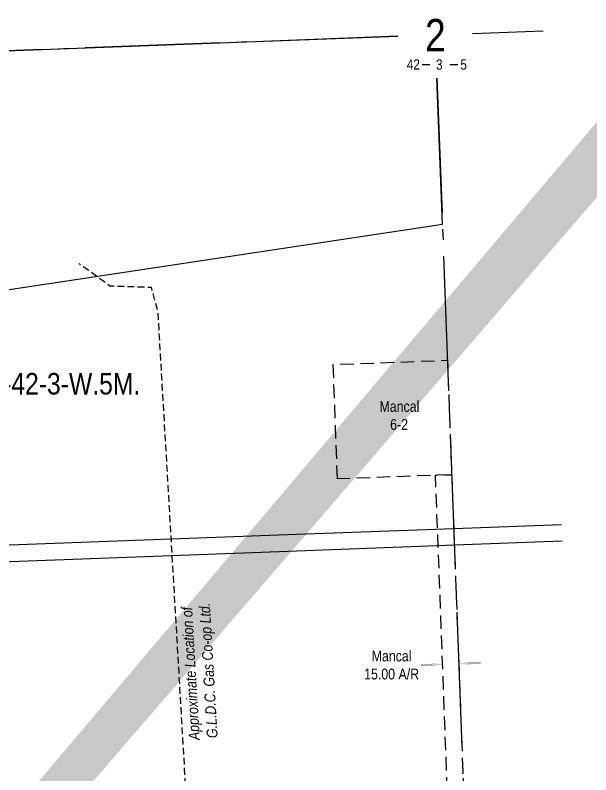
# Model space of a CAD drawing. Extents: x 675519 to 688669, y 5804595 to 5836613.
# Drawn here: x 680772 to 681306, y 5829199 to 5829903 of the extents above; entities that cross this region are included whole.
import ezdxf
from ezdxf.enums import TextEntityAlignment as Align

# ---------------------------------------------------------------- set-up
doc = ezdxf.new("R2010")
doc.units = 0
doc.header["$LTSCALE"] = 5
doc.header["$PDMODE"] = 3
doc.header["$PDSIZE"] = 10
for name, pattern in [('foc-ACCESSROAD', [3.75, 2.5, -1.25]), ('foc-QUARTERLINE', [33, 25, -3, 2, -3]), ('UG_PIPE', [1.875, 1.25, -0.625])]:
    doc.linetypes.add(name, pattern=pattern)
doc.layers.get('Defpoints').update_dxf_attribs({"color": 9})
for name, color, linetype in [('10', 1, 'Continuous'), ('9', 3, 'Continuous'), ('AS-PIPE-UG', 44, 'UG_PIPE'), ('AS-PIPE-UG-T', 44, 'Continuous'), ('AS-ROADS', 254, 'Continuous'), ('C-SYMBOL', 7, 'Continuous'), ('F-AR', 190, 'foc-ACCESSROAD'), ('F-RW', 190, 'Continuous'), ('F-WS', 190, 'foc-ACCESSROAD'), ('L-QSEC', 8, 'foc-QUARTERLINE'), ('L-SECLBL', 7, 'Continuous'), ('L-TITLEDB', 4, 'Continuous')]:
    doc.layers.add(name, color=color, linetype=linetype)
doc.layers.add('F-AR-T', color=190, linetype='Continuous', lineweight=9)
doc.layers.add('F-WS-T', color=190, linetype='Continuous', lineweight=9)
doc.styles.add('175L', font='ARIALN.TTF', dxfattribs={"height": 20})
doc.styles.add('80CG', font='ARIALN.TTF', dxfattribs={"height": 10})
doc.styles.add('80L', font='ARIALN.TTF', dxfattribs={"height": 10})
doc.styles.add('SIMPLEX', font='ARIALN.TTF')
doc.dimstyles.new('Compass 5 000', dxfattribs={"dimscale": 5, "dimtxt": 9, "dimasz": 2, "dimexe": 0.2, "dimexo": 0.0625, "dimgap": 0.5, "dimtad": 0, "dimtih": 1, "dimtoh": 1, "dimzin": 0, "dimdsep": 46, "dimtxsty": '80CG', "dimcen": 0.1, "dimse1": 1, "dimse2": 1, "dimclrd": 256, "dimclrt": 256, "dimaunit": 1, "dimadec": 4, "dimazin": 0, "dimtfac": 0.06, "dimtofl": 0, "dimtmove": 0, "dimatfit": 1, "dimfxl": 0.2, "dimtolj": 1, "dimtzin": 0, "dimlwd": -1, "dimarcsym": 0})

# ---------------------------------------------------------------- blocks, each defined once
blk = doc.blocks.new('L-SECLBL')
at = {"layer": '9', "color": 7}
for p, q in [((-5.08, -27.83), (-12.29, -27.83)), ((20.7, -27.83), (13.5, -27.83))]:
    blk.add_line(p, q, dxfattribs=at)
at = {"layer": '10', "color": 2, "style": 'SIMPLEX'}
blk.add_attdef('SEC', text='', height=30, dxfattribs=at).set_placement((0, 0), align=Align.MIDDLE)
at = {"layer": '10', "color": 5, "style": '80L'}
blk.add_attdef('TWP', text='', height=9.5, dxfattribs=at).set_placement((-14.43, -27.37), align=Align.MIDDLE_RIGHT)
blk.add_attdef('RGE', text='', height=9.5, dxfattribs=at).set_placement((3.62, -27.37), align=Align.MIDDLE_CENTER)
blk.add_attdef('MER', text='', height=9.5, dxfattribs=at).set_placement((23.17, -27.37), align=Align.MIDDLE_LEFT)
blk = doc.blocks.new('*D886')
at = {"layer": 'Defpoints', "color": 0, "transparency": 16777216}
for p in [(681168.43, 5829302.65), (681168.46, 5829301.69), (681183.45, 5829303.22)]:
    blk.add_point(p, dxfattribs=at)
at = {"layer": 'F-AR-T', "transparency": 16777216}
for p, q in [((681158.47, 5829301.31), (681148.48, 5829300.94)), ((681193.48, 5829302.62), (681203.47, 5829303))]:
    blk.add_line(p, q, dxfattribs=at)
for points in [[(681158.41, 5829302.98), (681158.53, 5829299.65), (681168.46, 5829301.69)], [(681193.42, 5829304.29), (681193.54, 5829300.96), (681183.48, 5829302.25)]]:
    blk.add_solid(points, dxfattribs=at)
at = {"layer": 'F-AR-T', "transparency": 16777216, "insert": (681121.2, 5829300.94), "char_height": 10, "attachment_point": 5, "style": '80CG'}
blk.add_mtext('\\A1;Mancal\\P15.00 A/R', dxfattribs=at)

msp = doc.modelspace()

# ---------------------------------------------------------------- hatches: boundary and pattern name
at = {"layer": 'AS-ROADS'}
h = msp.add_hatch(color=256, dxfattribs=at)
h.dxf.hatch_style = 1
h.paths.add_polyline_path([(682678.285, 5832378.284), (682679.237, 5832371.44), (682678.476, 5832368.778), (682676.859, 5832365.926), (682687.322, 5832365.831), (682684.183, 5832370.964), (682682.661, 5832374.577), (682682.566, 5832377.333), (682682.566, 5832379.045)], flags=16)
h.paths.add_polyline_path([(681464.565, 5832333.37), (681471.954, 5832333.222), (681472.545, 5832327.019), (681474.319, 5832324.36), (681475.206, 5832323.326), (681461.314, 5832321.997), (681462.939, 5832325.394), (681463.974, 5832328.2), (681464.252, 5832330.272), (681464.542, 5832331.722)], flags=16)
h.paths.add_polyline_path([(681048.14, 5832317.983), (681052.253, 5832311.083), (681052.694, 5832307.12), (681062.388, 5832306.826), (681060.185, 5832312.404), (681056.954, 5832317.249), (681056.66, 5832320.038)], flags=16)
edge = h.paths.add_edge_path()
edge.add_line((683515.178, 5832287.041), (683508.934, 5832397.566))
edge.add_line((677284.424, 5825051.076), (677268.886, 5825051.076))

# ---------------------------------------------------------------- linework, layer by layer
at = {"layer": 'AS-PIPE-UG', "flags": 128}
msp.add_lwpolyline([(680934.549, 5829115.197), (680904.639, 5829628.316), (680898.594, 5829650.623), (680859.965, 5829651.976), (680831.461, 5829672.754)], dxfattribs=at)
at = {"layer": 'F-AR', "flags": 128}
msp.add_lwpolyline([(681176.91, 5829477.297), (681191.535, 5829085.949), (681117.238, 5829083.163), (681116.676, 5829098.151), (681165.995, 5829100), (681175.614, 5829110.366), (681161.923, 5829476.737)], close=True, dxfattribs=at)
at = {"layer": 'F-RW', "flags": 128}
msp.add_lwpolyline([(681278.745, 5829430.982), (681178.8, 5829427.256), (681024.798, 5829421.515), (680376.057, 5829397.344), (680376.612, 5829382.358), (681025.355, 5829406.529), (681179.36, 5829412.27), (681279.304, 5829415.996)], dxfattribs=at)
at = {"layer": 'F-WS', "flags": 128}
msp.add_lwpolyline([(681070.997, 5829473.339), (681067.04, 5829579.252), (681172.952, 5829583.21), (681176.91, 5829477.297)], close=True, dxfattribs=at)
at = {"layer": 'L-QSEC', "flags": 128}
for points in [[(681196.202, 5829885.877), (681261.694, 5829888.333)], [(681126.977, 5829883.289), (680359.089, 5829854.662)], [(681163.266, 5829844.623), (681191.746, 5829080.626)]]:
    msp.add_lwpolyline(points, dxfattribs=at)
at = {"layer": 'L-TITLEDB', "flags": 128}
msp.add_lwpolyline([(681126.976, 5829883.279), (680359.102, 5829854.421), (680363.14, 5829745.45), (680395.434, 5829741.018), (680592.258, 5829622.541), (681168.294, 5829709.339), (681163.254, 5829844.623)], dxfattribs=at)

# ---------------------------------------------------------------- block references
at = {"layer": 'L-SECLBL', "xscale": 0.9998759999999968, "yscale": 0.9998759999999968, "zscale": 0.9998759999999968}
msp.add_blockref('L-SECLBL', (681161.776, 5829884.586), dxfattribs=at).add_auto_attribs({'SEC': '2', 'TWP': '42', 'RGE': '3', 'MER': '5'})

# ---------------------------------------------------------------- texts
at = {"layer": 'AS-PIPE-UG-T', "insert": (680934.543, 5829211.314), "char_height": 10, "attachment_point": 1, "rotation": 93.336117, "style": '175L'}
msp.add_mtext_dynamic_manual_height_columns('\\pi19.835;{\\fArial Narrow|b0|i1|c0|p34;Approximate Location of\\P\\pi20.759;G.L.D.C. Gas Co-op Ltd.}', width=164.71119, gutter_width=100, heights=[0], dxfattribs=at)
at = {"layer": 'C-SYMBOL', "color": 3, "style": '175L'}
msp.add_text('S.W.1/4 Sec. 2-42-3-W.5M.', height=19.99752, dxfattribs=at).set_placement((680748.198, 5829545.542), align=Align.BOTTOM_CENTER)
at = {"layer": 'F-WS-T', "insert": (681106.273, 5829545.493), "char_height": 9.99876, "attachment_point": 1, "style": '175L'}
msp.add_mtext_dynamic_manual_height_columns('\\pi3.7112;Mancal\\P\\pi13.563;6-2', width=42.66358, gutter_width=100, heights=[0], dxfattribs=at)

# ---------------------------------------------------------------- dimensions: what is measured, and where the dimension line sits
at = {"layer": 'F-AR-T'}
dim = msp.add_aligned_dim(p1=(681183.449, 5829303.215), p2=(681168.428, 5829302.654), distance=0.967, text='Mancal\\P15.00 A/R', dimstyle='Compass 5 000', dxfattribs=at)
dim.commit()
dim.dimension.update_dxf_attribs({"geometry": '*D886', "text_midpoint": (681121.196, 5829300.941)})

doc.saveas('drawing.dxf')
